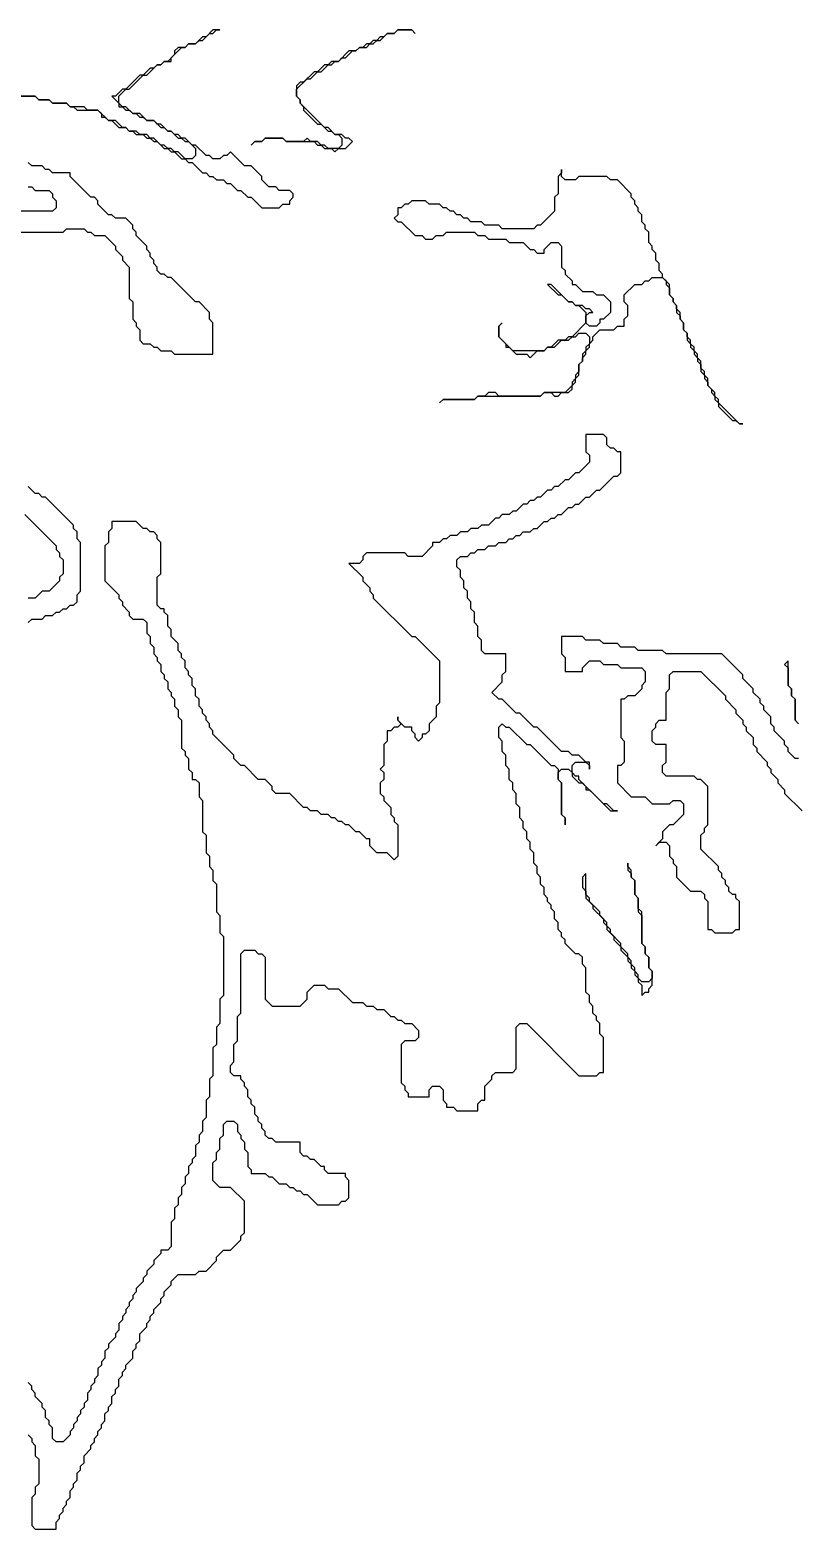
# Model space of a CAD drawing. Header units: metres. Extents: x 0 to 100, y 0 to 141.
# Drawn here: x 74.86 to 80.37, y 1.7 to 12.45 of the extents above; entities that cross this region are included whole.
import ezdxf

# ---------------------------------------------------------------- set-up
doc = ezdxf.new("R2010")
doc.units = ezdxf.units.M

msp = doc.modelspace()

# ---------------------------------------------------------------- linework, layer by layer
for points in [[(74.7, 11.975), (74.9, 11.975), (74.925, 11.95), (75, 11.95), (75.025, 11.925), (75.125, 11.925), (75.15, 11.9), (75.175, 11.9), (75.2, 11.875), (75.35, 11.875), (75.375, 11.85), (75.375, 11.825), (75.4, 11.825), (75.425, 11.8), (75.45, 11.8), (75.5, 11.75), (75.55, 11.75), (75.575, 11.725), (75.6, 11.725), (75.625, 11.7), (75.675, 11.7), (75.7, 11.675), (75.725, 11.675), (75.75, 11.65), (75.775, 11.65), (75.825, 11.6), (75.85, 11.6), (75.875, 11.575), (75.9, 11.575), (75.95, 11.525), (75.975, 11.525), (76, 11.5), (76.025, 11.5), (76.1, 11.425), (76.125, 11.425), (76.15, 11.4), (76.175, 11.4), (76.2, 11.375), (76.25, 11.375), (76.275, 11.35), (76.3, 11.35), (76.35, 11.3), (76.375, 11.3), (76.425, 11.25), (76.45, 11.25), (76.525, 11.175), (76.65, 11.175), (76.675, 11.2), (76.725, 11.2), (76.725, 11.225), (76.75, 11.25), (76.75, 11.275), (76.725, 11.3), (76.65, 11.3), (76.625, 11.325), (76.575, 11.325), (76.525, 11.375), (76.525, 11.4), (76.45, 11.475), (76.4, 11.475), (76.3, 11.575), (76.275, 11.55), (76.25, 11.55), (76.225, 11.525), (76.175, 11.525), (76.15, 11.55), (76.125, 11.55), (76.05, 11.625), (76.025, 11.625), (75.975, 11.675), (75.95, 11.675), (75.925, 11.7), (75.9, 11.7), (75.875, 11.725), (75.85, 11.725), (75.8, 11.775), (75.775, 11.775), (75.75, 11.8), (75.7, 11.8), (75.65, 11.85), (75.6, 11.85), (75.55, 11.9), (75.525, 11.9), (75.5, 11.925), (75.5, 11.975), (75.55, 12.025), (75.575, 12.025), (75.675, 12.125), (75.7, 12.125), (75.775, 12.2), (75.8, 12.2), (75.825, 12.225), (75.875, 12.225), (75.875, 12.25), (75.95, 12.325), (75.975, 12.325), (76, 12.35), (76.05, 12.35), (76.075, 12.375), (76.1, 12.375), (76.15, 12.425), (76.175, 12.425), (76.2, 12.45), (76.225, 12.45), (76.175, 12.45), (76.125, 12.4), (76.1, 12.4), (76.05, 12.35), (76, 12.35), (75.975, 12.325), (75.925, 12.325), (75.9, 12.3), (75.9, 12.275), (75.85, 12.225), (75.825, 12.225), (75.8, 12.2), (75.775, 12.2), (75.75, 12.175), (75.725, 12.175), (75.675, 12.125), (75.65, 12.125), (75.55, 12.025), (75.525, 12.025), (75.475, 11.975), (75.45, 11.975), (75.5, 11.925), (75.5, 11.9), (75.525, 11.9), (75.55, 11.875), (75.575, 11.875), (75.6, 11.85), (75.625, 11.85), (75.65, 11.825), (75.675, 11.825), (75.7, 11.8), (75.75, 11.8), (75.8, 11.75), (75.825, 11.75), (75.85, 11.725), (75.875, 11.725), (75.925, 11.675), (75.95, 11.675), (75.975, 11.65), (76, 11.65), (76.05, 11.6), (76.05, 11.55), (76.025, 11.525), (75.975, 11.525), (75.925, 11.575), (75.9, 11.575), (75.875, 11.6), (75.85, 11.6), (75.825, 11.625), (75.8, 11.625), (75.75, 11.675), (75.725, 11.675), (75.7, 11.7), (75.65, 11.7), (75.625, 11.725), (75.575, 11.725), (75.55, 11.75), (75.525, 11.75), (75.475, 11.8), (75.425, 11.8), (75.35, 11.875), (75.275, 11.875), (75.25, 11.9), (75.15, 11.9), (75.125, 11.925), (75.025, 11.925), (75, 11.95), (74.925, 11.95), (74.9, 11.975), (74.775, 11.975)], [(74.375, 11), (75.1, 11), (75.125, 11.025), (75.25, 11.025), (75.275, 11), (75.3, 11), (75.325, 10.975), (75.4, 10.975), (75.475, 10.9), (75.475, 10.875), (75.525, 10.825), (75.525, 10.8), (75.575, 10.75), (75.575, 10.525), (75.6, 10.5), (75.6, 10.375), (75.625, 10.35), (75.625, 10.325), (75.65, 10.3), (75.65, 10.225), (75.675, 10.2), (75.725, 10.2), (75.75, 10.175), (75.775, 10.175), (75.8, 10.15), (75.875, 10.15), (75.9, 10.125), (76.175, 10.125), (76.175, 10.35), (76.15, 10.375), (76.15, 10.425), (76.075, 10.5), (76.05, 10.5), (75.875, 10.675), (75.85, 10.675), (75.825, 10.7), (75.8, 10.7), (75.775, 10.725), (75.775, 10.75), (75.75, 10.775), (75.75, 10.8), (75.725, 10.825), (75.725, 10.85), (75.7, 10.875), (75.7, 10.9), (75.625, 10.975), (75.625, 11), (75.6, 11.025), (75.6, 11.05), (75.55, 11.1), (75.475, 11.1), (75.45, 11.125), (75.425, 11.125), (75.35, 11.2), (75.35, 11.225), (75.325, 11.25), (75.3, 11.25), (75.15, 11.4), (75.15, 11.425), (75.025, 11.425), (75, 11.45), (74.975, 11.45), (74.95, 11.475), (74.875, 11.475), (74.85, 11.5)], [(74.85, 11.325), (74.875, 11.325), (74.9, 11.3), (75, 11.3), (75.025, 11.275), (75.025, 11.25), (75.05, 11.225), (75.05, 11.175), (75.025, 11.15), (74.5, 11.15)], [(74.85, 2.375), (74.875, 2.35), (74.875, 2.325), (74.9, 2.3), (74.9, 2.225), (74.925, 2.2), (74.925, 2.025), (74.9, 2), (74.9, 1.95), (74.875, 1.925), (74.875, 1.725), (74.9, 1.7), (75.05, 1.7), (75.05, 1.75), (75.075, 1.775), (75.075, 1.8), (75.1, 1.825), (75.1, 1.85), (75.125, 1.875), (75.125, 1.9), (75.15, 1.925), (75.15, 1.975), (75.175, 2), (75.175, 2.025), (75.2, 2.05), (75.2, 2.1), (75.225, 2.125), (75.225, 2.15), (75.25, 2.175), (75.25, 2.225), (75.3, 2.275), (75.3, 2.3), (75.325, 2.325), (75.325, 2.35), (75.35, 2.375), (75.35, 2.4), (75.375, 2.425), (75.375, 2.45), (75.4, 2.475), (75.4, 2.525), (75.425, 2.55), (75.425, 2.575), (75.45, 2.6), (75.45, 2.65), (75.475, 2.675), (75.475, 2.7), (75.5, 2.725), (75.5, 2.775), (75.525, 2.8), (75.525, 2.825), (75.55, 2.85), (75.55, 2.875), (75.6, 2.925), (75.6, 2.975), (75.625, 3), (75.625, 3.025), (75.65, 3.05), (75.65, 3.1), (75.7, 3.15), (75.7, 3.175), (75.725, 3.2), (75.725, 3.225), (75.75, 3.25), (75.75, 3.275), (75.8, 3.325), (75.8, 3.35), (75.825, 3.375), (75.825, 3.4), (75.875, 3.45), (75.875, 3.475), (75.925, 3.525), (76.05, 3.525), (76.075, 3.55), (76.125, 3.55), (76.2, 3.625), (76.2, 3.65), (76.25, 3.7), (76.3, 3.7), (76.375, 3.775), (76.375, 3.8), (76.4, 3.825), (76.4, 4.05), (76.3, 4.15), (76.225, 4.15), (76.175, 4.2), (76.175, 4.325), (76.2, 4.35), (76.2, 4.4), (76.225, 4.425), (76.225, 4.5), (76.25, 4.525), (76.25, 4.6), (76.275, 4.625), (76.325, 4.625), (76.35, 4.6), (76.35, 4.55), (76.375, 4.525), (76.375, 4.5), (76.4, 4.475), (76.4, 4.425), (76.425, 4.4), (76.425, 4.3), (76.45, 4.275), (76.45, 4.25), (76.55, 4.25), (76.575, 4.225), (76.6, 4.225), (76.65, 4.175), (76.7, 4.175), (76.725, 4.15), (76.75, 4.15), (76.775, 4.125), (76.8, 4.125), (76.825, 4.1), (76.85, 4.1), (76.925, 4.025), (77.075, 4.025), (77.1, 4.05), (77.125, 4.05), (77.15, 4.075), (77.15, 4.2), (77.125, 4.225), (77.125, 4.25), (77, 4.25), (76.975, 4.275), (76.975, 4.3), (76.95, 4.3), (76.9, 4.35), (76.875, 4.35), (76.85, 4.375), (76.825, 4.375), (76.8, 4.4), (76.8, 4.475), (76.625, 4.475), (76.6, 4.5), (76.575, 4.5), (76.55, 4.525), (76.55, 4.55), (76.525, 4.575), (76.525, 4.6), (76.5, 4.625), (76.5, 4.65), (76.475, 4.675), (76.475, 4.725), (76.45, 4.75), (76.45, 4.775), (76.425, 4.8), (76.425, 4.85), (76.4, 4.875), (76.4, 4.9), (76.375, 4.925), (76.375, 4.95), (76.325, 4.95), (76.3, 4.975), (76.3, 5.025), (76.325, 5.05), (76.325, 5.175), (76.35, 5.2), (76.35, 5.375), (76.375, 5.4), (76.375, 5.825), (76.4, 5.85), (76.475, 5.85), (76.5, 5.825), (76.525, 5.825), (76.55, 5.8), (76.55, 5.5), (76.6, 5.45), (76.8, 5.45), (76.85, 5.5), (76.85, 5.55), (76.9, 5.6), (76.975, 5.6), (77, 5.575), (77.075, 5.575), (77.175, 5.475), (77.25, 5.475), (77.275, 5.45), (77.325, 5.45), (77.35, 5.425), (77.4, 5.425), (77.45, 5.375), (77.475, 5.375), (77.5, 5.35), (77.525, 5.35), (77.55, 5.325), (77.6, 5.325), (77.65, 5.275), (77.65, 5.225), (77.625, 5.2), (77.55, 5.2), (77.525, 5.175), (77.525, 4.9), (77.55, 4.875), (77.55, 4.85), (77.575, 4.825), (77.575, 4.8), (77.725, 4.8), (77.725, 4.85), (77.75, 4.875), (77.8, 4.875), (77.825, 4.85), (77.825, 4.775), (77.85, 4.75), (77.85, 4.725), (77.9, 4.725), (77.925, 4.7), (78.075, 4.7), (78.075, 4.75), (78.1, 4.775), (78.125, 4.775), (78.125, 4.875), (78.175, 4.925), (78.175, 4.95), (78.2, 4.975), (78.325, 4.975), (78.35, 5), (78.35, 5.3), (78.375, 5.325), (78.425, 5.325), (78.8, 4.95), (78.925, 4.95), (78.95, 4.975), (78.975, 4.975), (78.975, 5.225), (78.95, 5.25), (78.95, 5.325), (78.925, 5.35), (78.925, 5.375), (78.9, 5.4), (78.9, 5.45), (78.875, 5.475), (78.875, 5.525), (78.85, 5.55), (78.85, 5.725), (78.825, 5.75), (78.825, 5.8), (78.8, 5.825), (78.775, 5.825), (78.7, 5.9), (78.7, 5.925), (78.675, 5.95), (78.675, 5.975), (78.65, 6), (78.65, 6.05), (78.625, 6.075), (78.625, 6.125), (78.6, 6.15), (78.6, 6.175), (78.575, 6.2), (78.575, 6.225), (78.55, 6.25), (78.55, 6.3), (78.525, 6.325), (78.525, 6.375), (78.5, 6.4), (78.5, 6.45), (78.475, 6.475), (78.475, 6.55), (78.45, 6.575), (78.45, 6.625), (78.425, 6.65), (78.425, 6.7), (78.4, 6.725), (78.4, 6.775), (78.375, 6.8), (78.375, 6.875), (78.35, 6.9), (78.35, 6.975), (78.325, 7), (78.325, 7.05), (78.3, 7.075), (78.3, 7.15), (78.275, 7.175), (78.275, 7.25), (78.25, 7.275), (78.25, 7.35), (78.225, 7.375), (78.225, 7.45), (78.25, 7.475), (78.275, 7.45), (78.3, 7.45), (78.425, 7.325), (78.45, 7.325), (78.6, 7.175), (78.625, 7.175), (78.65, 7.15), (78.65, 7.075), (78.675, 7.05), (78.675, 6.825), (78.7, 6.8), (78.7, 6.75), (78.7, 6.8), (78.675, 6.825), (78.675, 7.05), (78.65, 7.075), (78.65, 7.125), (78.675, 7.15), (78.725, 7.15), (78.75, 7.125), (78.75, 7.1), (78.8, 7.05), (78.825, 7.05), (78.85, 7.025), (78.85, 7), (78.875, 7), (79.025, 6.85), (79.075, 6.85), (79.05, 6.85), (79, 6.9), (78.975, 6.9), (78.8, 7.075), (78.8, 7.1), (78.775, 7.1), (78.75, 7.125), (78.75, 7.175), (78.775, 7.2), (78.85, 7.2), (78.875, 7.175), (78.875, 7.15), (78.875, 7.2), (78.85, 7.2), (78.8, 7.25), (78.75, 7.25), (78.725, 7.275), (78.675, 7.275), (78.5, 7.45), (78.475, 7.45), (78.375, 7.55), (78.35, 7.55), (78.25, 7.65), (78.225, 7.65), (78.175, 7.7), (78.25, 7.775), (78.25, 7.825), (78.275, 7.85), (78.275, 7.975), (78.125, 7.975), (78.1, 8), (78.1, 8.075), (78.075, 8.1), (78.075, 8.175), (78.05, 8.2), (78.05, 8.275), (78.025, 8.3), (78.025, 8.35), (78, 8.375), (78, 8.425), (77.975, 8.45), (77.975, 8.5), (77.95, 8.525), (77.95, 8.575), (77.925, 8.6), (77.925, 8.65), (77.95, 8.675), (78, 8.675), (78.025, 8.7), (78.05, 8.7), (78.075, 8.725), (78.125, 8.725), (78.15, 8.75), (78.2, 8.75), (78.225, 8.775), (78.275, 8.775), (78.3, 8.8), (78.325, 8.8), (78.35, 8.825), (78.375, 8.825), (78.4, 8.85), (78.45, 8.85), (78.475, 8.875), (78.5, 8.875), (78.55, 8.925), (78.575, 8.925), (78.6, 8.95), (78.625, 8.95), (78.65, 8.975), (78.675, 8.975), (78.725, 9.025), (78.75, 9.025), (78.775, 9.05), (78.8, 9.05), (78.85, 9.1), (78.875, 9.1), (78.925, 9.15), (78.95, 9.15), (79.05, 9.25), (79.075, 9.25), (79.1, 9.275), (79.1, 9.425), (79.075, 9.425), (79.05, 9.45), (79.025, 9.45), (79, 9.475), (79, 9.525), (78.975, 9.55), (78.85, 9.55), (78.85, 9.425), (78.875, 9.4), (78.875, 9.35), (78.8, 9.275), (78.775, 9.275), (78.725, 9.225), (78.7, 9.225), (78.65, 9.175), (78.625, 9.175), (78.6, 9.15), (78.575, 9.15), (78.525, 9.1), (78.5, 9.1), (78.475, 9.075), (78.45, 9.075), (78.425, 9.05), (78.4, 9.05), (78.35, 9), (78.325, 9), (78.3, 8.975), (78.25, 8.975), (78.225, 8.95), (78.2, 8.95), (78.15, 8.9), (78.1, 8.9), (78.075, 8.875), (78.025, 8.875), (78, 8.85), (77.95, 8.85), (77.925, 8.825), (77.875, 8.825), (77.85, 8.8), (77.825, 8.8), (77.8, 8.775), (77.75, 8.775), (77.75, 8.75), (77.675, 8.675), (77.575, 8.675), (77.55, 8.7), (77.275, 8.7), (77.25, 8.675), (77.25, 8.65), (77.225, 8.625), (77.15, 8.625), (77.25, 8.525), (77.25, 8.5), (77.3, 8.45), (77.3, 8.425), (77.325, 8.4), (77.325, 8.375), (77.6, 8.1), (77.625, 8.1), (77.8, 7.925), (77.8, 7.625), (77.775, 7.6), (77.775, 7.525), (77.725, 7.475), (77.725, 7.425), (77.7, 7.4), (77.675, 7.4), (77.675, 7.375), (77.65, 7.35), (77.625, 7.375), (77.625, 7.4), (77.6, 7.425), (77.6, 7.45), (77.55, 7.45), (77.5, 7.5), (77.5, 7.525), (77.5, 7.5), (77.525, 7.475), (77.5, 7.45), (77.475, 7.45), (77.45, 7.425), (77.425, 7.425), (77.425, 7.35), (77.4, 7.325), (77.4, 7.175), (77.375, 7.15), (77.4, 7.125), (77.4, 7.075), (77.375, 7.05), (77.375, 6.975), (77.4, 6.95), (77.4, 6.925), (77.45, 6.875), (77.45, 6.825), (77.475, 6.8), (77.475, 6.775), (77.5, 6.75), (77.5, 6.525), (77.475, 6.5), (77.425, 6.55), (77.35, 6.55), (77.3, 6.6), (77.3, 6.65), (77.275, 6.65), (77.225, 6.7), (77.2, 6.7), (77.15, 6.75), (77.125, 6.75), (77.1, 6.775), (77.075, 6.775), (77.05, 6.8), (77.025, 6.8), (77, 6.825), (76.95, 6.825), (76.925, 6.85), (76.875, 6.85), (76.85, 6.875), (76.825, 6.875), (76.725, 6.975), (76.625, 6.975), (76.6, 7), (76.6, 7.025), (76.55, 7.075), (76.5, 7.075), (76.4, 7.175), (76.375, 7.175), (76.325, 7.225), (76.325, 7.25), (76.175, 7.4), (76.175, 7.425), (76.15, 7.45), (76.15, 7.475), (76.125, 7.5), (76.125, 7.525), (76.1, 7.55), (76.1, 7.575), (76.075, 7.6), (76.075, 7.65), (76.05, 7.675), (76.05, 7.725), (76.025, 7.75), (76.025, 7.8), (76, 7.825), (76, 7.85), (75.975, 7.875), (75.975, 7.925), (75.95, 7.95), (75.95, 7.975), (75.925, 8), (75.925, 8.05), (75.875, 8.1), (75.875, 8.15), (75.85, 8.175), (75.85, 8.25), (75.825, 8.275), (75.825, 8.3), (75.8, 8.3), (75.775, 8.325), (75.775, 8.525), (75.8, 8.55), (75.8, 8.775), (75.775, 8.8), (75.775, 8.825), (75.75, 8.85), (75.725, 8.85), (75.7, 8.875), (75.675, 8.875), (75.625, 8.925), (75.45, 8.925), (75.45, 8.875), (75.425, 8.85), (75.425, 8.775), (75.4, 8.75), (75.4, 8.5), (75.5, 8.4), (75.5, 8.375), (75.525, 8.35), (75.525, 8.325), (75.575, 8.275), (75.575, 8.25), (75.6, 8.225), (75.675, 8.225), (75.7, 8.2), (75.7, 8.125), (75.725, 8.1), (75.725, 8.05), (75.75, 8.025), (75.75, 7.975), (75.775, 7.95), (75.775, 7.925), (75.8, 7.9), (75.8, 7.85), (75.825, 7.825), (75.825, 7.8), (75.85, 7.775), (75.85, 7.725), (75.875, 7.7), (75.875, 7.675), (75.9, 7.65), (75.9, 7.6), (75.925, 7.575), (75.925, 7.525), (75.95, 7.5), (75.95, 7.3), (75.975, 7.275), (75.975, 7.25), (76, 7.225), (76, 7.15), (76.025, 7.125), (76.025, 7.075), (76.05, 7.075), (76.075, 7.05), (76.075, 6.95), (76.1, 6.925), (76.1, 6.7), (76.125, 6.675), (76.125, 6.55), (76.15, 6.525), (76.15, 6.45), (76.175, 6.425), (76.175, 6.35), (76.2, 6.325), (76.2, 6.125), (76.225, 6.1), (76.225, 5.975), (76.25, 5.95), (76.25, 5.525), (76.225, 5.5), (76.225, 5.325), (76.2, 5.3), (76.2, 5.175), (76.175, 5.15), (76.175, 4.95), (76.15, 4.925), (76.15, 4.8), (76.125, 4.775), (76.125, 4.65), (76.1, 4.625), (76.1, 4.55), (76.075, 4.525), (76.075, 4.475), (76.05, 4.45), (76.05, 4.375), (76.025, 4.35), (76.025, 4.325), (76, 4.3), (76, 4.25), (75.975, 4.225), (75.975, 4.175), (75.95, 4.15), (75.95, 4.1), (75.925, 4.075), (75.925, 4.025), (75.9, 4), (75.9, 3.925), (75.875, 3.9), (75.875, 3.725), (75.85, 3.7), (75.8, 3.7), (75.8, 3.675), (75.75, 3.625), (75.75, 3.6), (75.7, 3.55), (75.7, 3.525), (75.675, 3.5), (75.675, 3.475), (75.625, 3.425), (75.625, 3.4), (75.6, 3.375), (75.6, 3.35), (75.575, 3.325), (75.575, 3.3), (75.55, 3.275), (75.55, 3.25), (75.525, 3.225), (75.525, 3.2), (75.5, 3.175), (75.5, 3.125), (75.475, 3.1), (75.475, 3.075), (75.425, 3.025), (75.425, 3), (75.4, 2.975), (75.4, 2.925), (75.375, 2.9), (75.375, 2.875), (75.35, 2.85), (75.35, 2.8), (75.325, 2.775), (75.325, 2.75), (75.3, 2.725), (75.3, 2.7), (75.275, 2.675), (75.275, 2.625), (75.25, 2.6), (75.25, 2.575), (75.225, 2.55), (75.225, 2.525), (75.2, 2.5), (75.2, 2.475), (75.175, 2.45), (75.175, 2.425), (75.15, 2.4), (75.15, 2.375), (75.1, 2.325), (75.05, 2.325), (75.025, 2.35), (75.025, 2.425), (75, 2.45), (75, 2.475), (74.975, 2.5), (74.975, 2.55), (74.95, 2.575), (74.95, 2.6), (74.9, 2.65), (74.9, 2.675), (74.875, 2.7), (74.875, 2.725), (74.85, 2.75)], [(74.85, 8.2), (74.875, 8.225), (74.95, 8.225), (74.975, 8.25), (75.025, 8.25), (75.05, 8.275), (75.075, 8.275), (75.1, 8.3), (75.125, 8.3), (75.15, 8.325), (75.175, 8.325), (75.2, 8.35), (75.2, 8.4), (75.225, 8.425), (75.225, 8.775), (75.2, 8.8), (75.2, 8.85), (75.175, 8.875), (75.175, 8.9), (74.975, 9.1), (74.95, 9.1), (74.925, 9.125), (74.9, 9.125), (74.85, 9.175)], [(74.825, 8.975), (75.05, 8.75), (75.05, 8.725), (75.075, 8.7), (75.075, 8.675), (75.1, 8.65), (75.1, 8.55), (75.075, 8.525), (75.075, 8.5), (75, 8.425), (74.95, 8.425), (74.9, 8.375), (74.85, 8.375)], [(80.375, 7.225), (80.35, 7.225), (80.3, 7.275), (80.3, 7.3), (80.275, 7.325), (80.275, 7.35), (80.2, 7.425), (80.2, 7.45), (80.175, 7.475), (80.175, 7.525), (80.125, 7.575), (80.125, 7.6), (80.1, 7.625), (80.1, 7.65), (80.05, 7.7), (80.05, 7.725), (79.975, 7.8), (79.975, 7.825), (79.825, 7.975), (79.425, 7.975), (79.4, 8), (79.225, 8), (79.2, 8.025), (79.1, 8.025), (79.075, 8.05), (78.975, 8.05), (78.95, 8.075), (78.85, 8.075), (78.825, 8.1), (78.675, 8.1), (78.675, 7.975), (78.7, 7.95), (78.7, 7.85), (78.825, 7.85), (78.825, 7.875), (78.875, 7.925), (78.95, 7.925), (78.975, 7.9), (79.075, 7.9), (79.1, 7.875), (79.25, 7.875), (79.275, 7.85), (79.275, 7.775), (79.25, 7.75), (79.25, 7.725), (79.2, 7.675), (79.15, 7.675), (79.125, 7.65), (79.1, 7.65), (79.1, 7.375), (79.125, 7.35), (79.125, 7.2), (79.1, 7.175), (79.075, 7.175), (79.075, 7.05), (79.175, 6.95), (79.275, 6.95), (79.325, 6.9), (79.45, 6.9), (79.475, 6.925), (79.525, 6.925), (79.55, 6.9), (79.55, 6.825), (79.475, 6.75), (79.45, 6.75), (79.4, 6.7), (79.4, 6.65), (79.35, 6.6), (79.375, 6.625), (79.425, 6.625), (79.45, 6.6), (79.45, 6.525), (79.475, 6.5), (79.475, 6.475), (79.5, 6.45), (79.5, 6.375), (79.6, 6.275), (79.675, 6.275), (79.7, 6.25), (79.7, 6.225), (79.725, 6.2), (79.725, 6), (79.75, 6), (79.775, 5.975), (79.9, 5.975), (79.925, 6), (79.95, 6), (79.95, 6.2), (79.925, 6.225), (79.925, 6.25), (79.9, 6.25), (79.875, 6.275), (79.875, 6.3), (79.85, 6.325), (79.85, 6.35), (79.825, 6.375), (79.825, 6.4), (79.8, 6.425), (79.8, 6.45), (79.675, 6.575), (79.675, 6.675), (79.7, 6.7), (79.7, 6.725), (79.725, 6.75), (79.725, 7.025), (79.675, 7.075), (79.65, 7.075), (79.625, 7.1), (79.425, 7.1), (79.4, 7.125), (79.4, 7.175), (79.425, 7.2), (79.425, 7.325), (79.35, 7.325), (79.325, 7.35), (79.325, 7.425), (79.35, 7.45), (79.35, 7.475), (79.375, 7.5), (79.425, 7.5), (79.425, 7.7), (79.45, 7.725), (79.45, 7.825), (79.475, 7.85), (79.675, 7.85), (79.85, 7.675), (79.85, 7.65), (79.925, 7.575), (79.925, 7.55), (79.975, 7.5), (79.975, 7.475), (80, 7.45), (80, 7.425), (80.05, 7.375), (80.05, 7.325), (80.075, 7.3), (80.075, 7.275), (80.15, 7.2), (80.15, 7.175), (80.175, 7.15), (80.175, 7.125), (80.225, 7.075), (80.225, 7.05), (80.275, 7), (80.275, 6.975), (80.4, 6.85)], [(80.375, 7.475), (80.35, 7.5), (80.35, 7.65), (80.325, 7.675), (80.325, 7.725), (80.3, 7.75), (80.3, 7.925), (80.275, 7.9), (80.3, 7.875), (80.3, 7.75), (80.325, 7.725), (80.325, 7.675), (80.35, 7.65), (80.35, 7.5), (80.375, 7.475)]]:
    msp.add_lwpolyline(points)
for points in [[(77.5, 12.45), (77.475, 12.425), (77.425, 12.425), (77.4, 12.4), (77.375, 12.4), (77.35, 12.375), (77.325, 12.375), (77.3, 12.35), (77.275, 12.35), (77.25, 12.325), (77.225, 12.325), (77.2, 12.3), (77.15, 12.3), (77.075, 12.225), (77.025, 12.225), (77, 12.2), (76.975, 12.2), (76.925, 12.15), (76.9, 12.15), (76.825, 12.075), (76.8, 12.075), (76.775, 12.05), (76.775, 11.975), (76.8, 11.95), (76.8, 11.925), (76.825, 11.9), (76.825, 11.875), (76.925, 11.775), (76.95, 11.775), (77, 11.725), (77.025, 11.725), (77.05, 11.7), (77.075, 11.7), (77.1, 11.675), (77.1, 11.625), (77.075, 11.6), (77, 11.6), (76.975, 11.625), (76.95, 11.625), (76.925, 11.65), (76.875, 11.65), (76.85, 11.675), (76.825, 11.65), (76.7, 11.65), (76.675, 11.675), (76.55, 11.675), (76.525, 11.65), (76.475, 11.65), (76.45, 11.625), (76.475, 11.65), (76.525, 11.65), (76.55, 11.675), (76.675, 11.675), (76.7, 11.65), (76.9, 11.65), (76.925, 11.625), (76.95, 11.625), (76.975, 11.6), (77.025, 11.6), (77.05, 11.575), (77.075, 11.6), (77.125, 11.6), (77.175, 11.65), (77.15, 11.675), (77.125, 11.675), (77.1, 11.7), (77.05, 11.7), (77, 11.75), (76.975, 11.75), (76.8, 11.925), (76.8, 11.95), (76.775, 11.975), (76.775, 12.025), (76.85, 12.1), (76.875, 12.1), (76.925, 12.15), (76.95, 12.15), (77, 12.2), (77.025, 12.2), (77.05, 12.225), (77.075, 12.225), (77.1, 12.25), (77.125, 12.25), (77.175, 12.3), (77.2, 12.3), (77.225, 12.325), (77.275, 12.325), (77.3, 12.35), (77.325, 12.35), (77.35, 12.375), (77.375, 12.375), (77.425, 12.425), (77.475, 12.425), (77.5, 12.45), (77.6, 12.45), (77.625, 12.425), (77.6, 12.45)], [(78.675, 11.45), (78.675, 11.425), (78.65, 11.4), (78.65, 11.275), (78.625, 11.25), (78.625, 11.15), (78.525, 11.05), (78.5, 11.05), (78.475, 11.025), (78.25, 11.025), (78.225, 11.05), (78.125, 11.05), (78.1, 11.075), (78.025, 11.075), (78, 11.1), (77.975, 11.1), (77.95, 11.125), (77.925, 11.125), (77.9, 11.15), (77.875, 11.15), (77.85, 11.175), (77.825, 11.175), (77.8, 11.2), (77.725, 11.2), (77.7, 11.225), (77.6, 11.225), (77.575, 11.2), (77.55, 11.2), (77.525, 11.175), (77.5, 11.175), (77.5, 11.125), (77.475, 11.1), (77.5, 11.075), (77.525, 11.075), (77.625, 10.975), (77.675, 10.975), (77.7, 10.95), (77.75, 10.95), (77.775, 10.975), (77.825, 10.975), (77.85, 11), (78.05, 11), (78.075, 10.975), (78.125, 10.975), (78.15, 10.95), (78.275, 10.95), (78.3, 10.925), (78.4, 10.925), (78.45, 10.875), (78.475, 10.875), (78.5, 10.85), (78.55, 10.85), (78.55, 10.875), (78.6, 10.925), (78.65, 10.925), (78.675, 10.9), (78.675, 10.75), (78.7, 10.725), (78.7, 10.7), (78.75, 10.65), (78.75, 10.625), (78.775, 10.625), (78.825, 10.575), (78.9, 10.575), (78.925, 10.55), (78.975, 10.55), (79.025, 10.5), (79.025, 10.425), (78.975, 10.375), (78.95, 10.375), (78.95, 10.35), (78.925, 10.325), (78.875, 10.325), (78.85, 10.35), (78.85, 10.4), (78.875, 10.425), (78.9, 10.425), (78.875, 10.45), (78.85, 10.45), (78.825, 10.475), (78.775, 10.475), (78.75, 10.5), (78.725, 10.5), (78.6, 10.625), (78.575, 10.625), (78.65, 10.55), (78.675, 10.55), (78.725, 10.5), (78.75, 10.5), (78.775, 10.475), (78.8, 10.475), (78.85, 10.425), (78.85, 10.35), (78.75, 10.25), (78.725, 10.25), (78.7, 10.225), (78.65, 10.225), (78.6, 10.175), (78.575, 10.175), (78.55, 10.15), (78.325, 10.15), (78.225, 10.25), (78.225, 10.325), (78.25, 10.35), (78.225, 10.325), (78.225, 10.25), (78.275, 10.2), (78.275, 10.175), (78.3, 10.175), (78.35, 10.125), (78.425, 10.125), (78.45, 10.1), (78.5, 10.15), (78.55, 10.15), (78.575, 10.175), (78.625, 10.175), (78.675, 10.225), (78.725, 10.225), (78.75, 10.25), (78.775, 10.25), (78.8, 10.275), (78.85, 10.275), (78.875, 10.25), (78.875, 10.2), (78.85, 10.175), (78.85, 10.15), (78.825, 10.125), (78.825, 10.075), (78.8, 10.05), (78.8, 10), (78.775, 9.975), (78.775, 9.95), (78.75, 9.925), (78.75, 9.9), (78.7, 9.85), (78.55, 9.85), (78.525, 9.825), (78.225, 9.825), (78.2, 9.85), (78.15, 9.85), (78.125, 9.825), (78.075, 9.825), (78.05, 9.8), (77.825, 9.8), (77.8, 9.775), (77.825, 9.8), (78.05, 9.8), (78.075, 9.825), (78.525, 9.825), (78.55, 9.85), (78.6, 9.85), (78.625, 9.825), (78.65, 9.825), (78.675, 9.85), (78.725, 9.85), (78.75, 9.875), (78.75, 9.9), (78.775, 9.925), (78.775, 9.95), (78.8, 9.975), (78.8, 10.05), (78.825, 10.075), (78.825, 10.1), (78.85, 10.125), (78.85, 10.15), (78.875, 10.175), (78.875, 10.2), (78.9, 10.225), (78.9, 10.25), (78.95, 10.3), (79.05, 10.3), (79.075, 10.325), (79.125, 10.325), (79.125, 10.375), (79.15, 10.4), (79.15, 10.475), (79.125, 10.5), (79.125, 10.55), (79.2, 10.625), (79.25, 10.625), (79.275, 10.65), (79.3, 10.65), (79.325, 10.675), (79.4, 10.675), (79.425, 10.65), (79.425, 10.625), (79.45, 10.6), (79.45, 10.55), (79.475, 10.525), (79.475, 10.5), (79.5, 10.475), (79.5, 10.425), (79.525, 10.4), (79.525, 10.375), (79.55, 10.35), (79.55, 10.3), (79.575, 10.275), (79.575, 10.225), (79.6, 10.2), (79.6, 10.175), (79.625, 10.15), (79.625, 10.125), (79.65, 10.1), (79.65, 10.075), (79.675, 10.05), (79.675, 10), (79.7, 9.975), (79.7, 9.95), (79.725, 9.925), (79.725, 9.9), (79.75, 9.875), (79.75, 9.85), (79.775, 9.825), (79.775, 9.8), (79.8, 9.775), (79.8, 9.75), (79.9, 9.65), (79.925, 9.65), (79.95, 9.625), (79.975, 9.625), (79.95, 9.625), (79.8, 9.775), (79.8, 9.8), (79.775, 9.825), (79.775, 9.85), (79.725, 9.9), (79.725, 9.95), (79.7, 9.975), (79.7, 10), (79.675, 10.025), (79.675, 10.075), (79.65, 10.1), (79.65, 10.125), (79.625, 10.15), (79.625, 10.175), (79.6, 10.2), (79.6, 10.225), (79.575, 10.25), (79.575, 10.275), (79.55, 10.3), (79.55, 10.35), (79.525, 10.375), (79.525, 10.425), (79.5, 10.45), (79.5, 10.475), (79.475, 10.5), (79.475, 10.525), (79.45, 10.55), (79.45, 10.625), (79.4, 10.675), (79.4, 10.7), (79.375, 10.725), (79.375, 10.775), (79.35, 10.8), (79.35, 10.85), (79.325, 10.875), (79.325, 10.9), (79.3, 10.925), (79.3, 11), (79.275, 11.025), (79.275, 11.05), (79.25, 11.075), (79.25, 11.125), (79.225, 11.15), (79.225, 11.175), (79.2, 11.2), (79.2, 11.225), (79.175, 11.25), (79.175, 11.275), (79.075, 11.375), (79.025, 11.375), (79, 11.4), (78.8, 11.4), (78.775, 11.375), (78.7, 11.375), (78.675, 11.4)], [(79.15, 6.475), (79.15, 6.425), (79.175, 6.4), (79.175, 6.375), (79.2, 6.35), (79.2, 6.25), (79.225, 6.225), (79.225, 6.125), (79.25, 6.1), (79.25, 5.9), (79.275, 5.875), (79.275, 5.825), (79.3, 5.8), (79.3, 5.725), (79.325, 5.7), (79.325, 5.65), (79.3, 5.625), (79.25, 5.625), (79.225, 5.65), (79.225, 5.675), (79.2, 5.7), (79.2, 5.725), (79.175, 5.75), (79.175, 5.775), (79.15, 5.8), (79.15, 5.825), (79.1, 5.875), (79.1, 5.9), (79.025, 5.975), (79.025, 6), (79, 6.025), (79, 6.05), (78.95, 6.1), (78.95, 6.125), (78.875, 6.2), (78.875, 6.225), (78.85, 6.25), (78.85, 6.4), (78.825, 6.375), (78.825, 6.3), (78.85, 6.275), (78.85, 6.225), (78.9, 6.175), (78.9, 6.15), (78.975, 6.075), (78.975, 6.05), (79, 6.025), (79, 6), (79.05, 5.95), (79.05, 5.925), (79.1, 5.875), (79.1, 5.85), (79.15, 5.8), (79.15, 5.775), (79.175, 5.75), (79.175, 5.725), (79.2, 5.7), (79.2, 5.675), (79.225, 5.65), (79.225, 5.625), (79.25, 5.6), (79.25, 5.525), (79.275, 5.55), (79.3, 5.55), (79.3, 5.575), (79.325, 5.6), (79.325, 5.7), (79.3, 5.725), (79.3, 5.8), (79.275, 5.825), (79.275, 5.875), (79.25, 5.9), (79.25, 6.125), (79.225, 6.15), (79.225, 6.225), (79.2, 6.25), (79.2, 6.35), (79.175, 6.375), (79.175, 6.425), (79.15, 6.45)]]:
    msp.add_lwpolyline(points, close=True)

doc.saveas('drawing.dxf')
